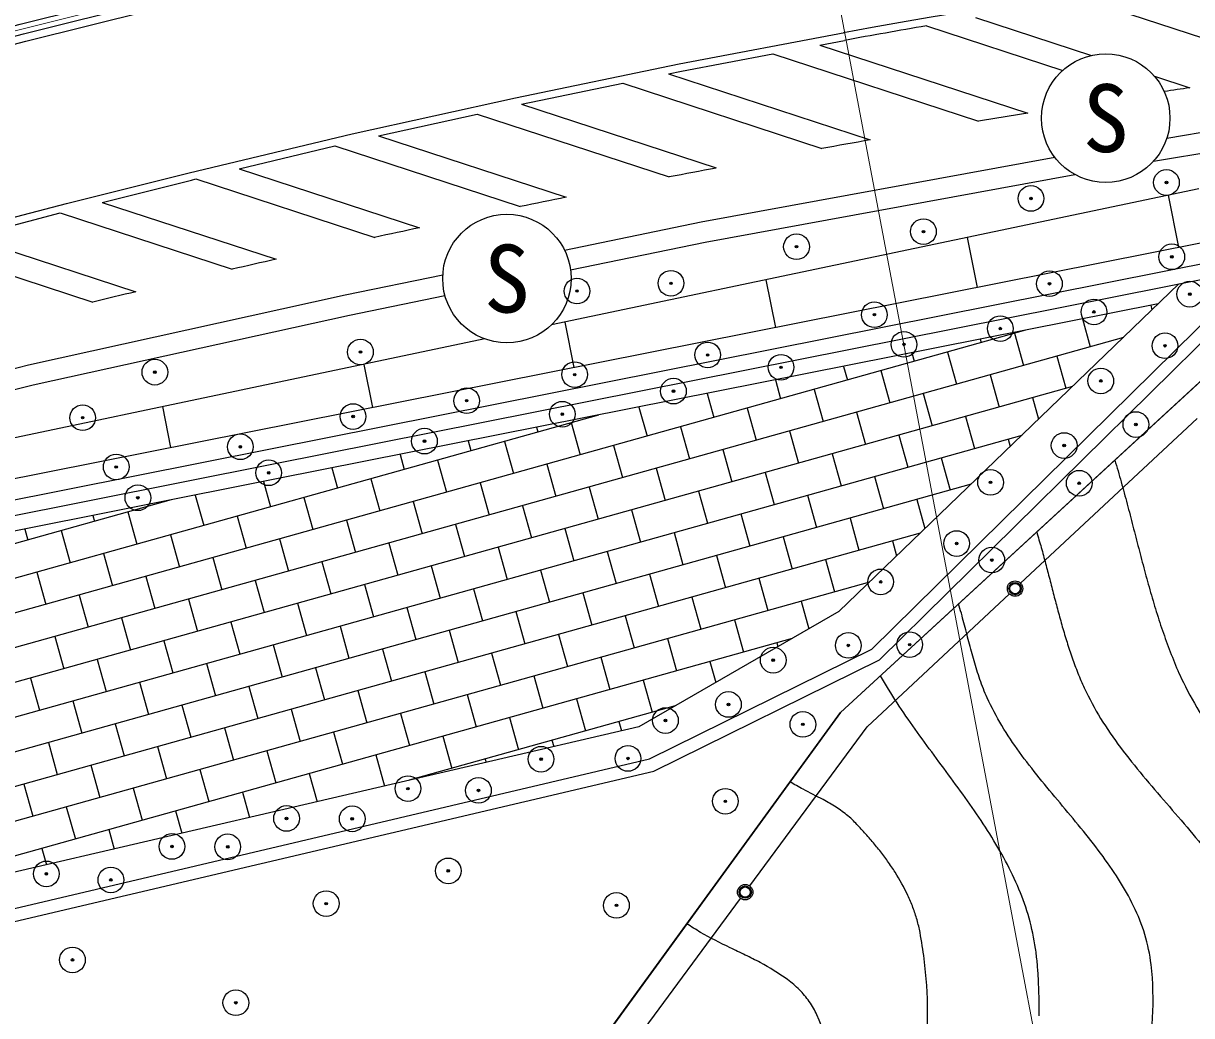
# Model space of a CAD drawing. Units: millimetres, scale not verified. Extents: x -1459003 to 1952903, y -3121393 to 1511092.
# Drawn here: x 148132 to 170867, y 282452 to 301752 of the extents above; entities that cross this region are included whole.
import ezdxf
from ezdxf.enums import TextEntityAlignment as Align

# ---------------------------------------------------------------- set-up
doc = ezdxf.new("R2010")
doc.units = ezdxf.units.MM
doc.header["$LTSCALE"] = 1000
doc.header["$PDMODE"] = 32
doc.header["$PDSIZE"] = 500
doc.linetypes.add('CHAIN', pattern=[18.5, 12, -1.5, 3.5, -1.5])
for name, color, linetype, lineweight in [('M-BGD', 7, 'Continuous', 25), ('M-BMK', 2, 'CHAIN', 13), ('M-BMK-OTRS', 5, 'Continuous', 25), ('M-STR-HTXT', 7, 'Continuous', 13), ('M-STR-STRC', 7, 'Continuous', 25)]:
    doc.layers.add(name, color=color, linetype=linetype, lineweight=lineweight)
doc.styles.add('ＭＳ ゴシック', font='')
doc.styles.get('ＭＳ ゴシック').set_extended_font_data('MS Gothic')

msp = doc.modelspace()

# ---------------------------------------------------------------- linework, layer by layer
at = {"layer": 'M-BGD'}
for p, q in [((170385, 299522), (180317, 301173)), ((170126, 299074), (180383, 300778)), ((161324, 297890), (168205, 299148)), ((161400, 297497), (168596, 298813)), ((171008, 298533), (158408, 295886)), ((170621, 297396), (170420, 298409)), ((158662, 297344), (161324, 297890)), ((171039, 297480), (142571, 291826)), ((152942, 293479), (173472, 297555)), ((158780, 296960), (161400, 297497)), ((166697, 296617), (166505, 297587)), ((164033, 288345), (173777, 297311)), ((153001, 293185), (172171, 296991)), ((164645, 289579), (172171, 296991)), ((164792, 289372), (172617, 297079)), ((154393, 296470), (156294, 296860)), ((162774, 295838), (162590, 296764)), ((170620, 296683), (164004, 290314)), ((148230, 295110), (154393, 296470)), ((170219, 296297), (153059, 292891)), ((154476, 296079), (156336, 296460)), ((170071, 296268), (170096, 296178)), ((148322, 294720), (154476, 296079)), ((158850, 295059), (158675, 295942)), ((168743, 296004), (168894, 295462)), ((167633, 295784), (107028, 278831)), ((169539, 295642), (107279, 278226)), ((157113, 295614), (143237, 292700)), ((166751, 295609), (166769, 295542)), ((167419, 295724), (167594, 295098)), ((165423, 295345), (165469, 295179)), ((166119, 295360), (166294, 294734)), ((143115, 293822), (148230, 295110)), ((154760, 295120), (154927, 294280)), ((168244, 295280), (168419, 294654)), ((164094, 295081), (164169, 294815)), ((164819, 294997), (164994, 294371)), ((166944, 294916), (167119, 294290)), ((168551, 294691), (107531, 277622)), ((143214, 293434), (148322, 294720)), ((162766, 294818), (162869, 294451)), ((161438, 294554), (161569, 294087)), ((163519, 294633), (163694, 294007)), ((165644, 294553), (165819, 293927)), ((167769, 294472), (167887, 294052)), ((151004, 293501), (150845, 294298)), ((160110, 294290), (160269, 293724)), ((162219, 294269), (162394, 293643)), ((159322, 294134), (106776, 279435)), ((158794, 293986), (158969, 293360)), ((164344, 294189), (164519, 293563)), ((166469, 294108), (166644, 293482)), ((167540, 290861), (170975, 294069)), ((158118, 293895), (158143, 293804)), ((160919, 293906), (161094, 293280)), ((163044, 293825), (163219, 293199)), ((165169, 293745), (165344, 293119)), ((167562, 293739), (107783, 277017)), ((156790, 293631), (156843, 293441)), ((157493, 293622), (157669, 292996)), ((159619, 293542), (159794, 292916)), ((167295, 293664), (167335, 293520)), ((142535, 291411), (152942, 293479)), ((155462, 293368), (155543, 293077)), ((161744, 293462), (161919, 292836)), ((163869, 293381), (164044, 292755)), ((165994, 293301), (166170, 292675)), ((142605, 291119), (153001, 293185)), ((154134, 293104), (154243, 292713)), ((156193, 293259), (156368, 292633)), ((158319, 293178), (158494, 292552)), ((160444, 293098), (160619, 292472)), ((153059, 292891), (142675, 290827)), ((152806, 292840), (152943, 292350)), ((154893, 292895), (155068, 292269)), ((162569, 293017), (162744, 292391)), ((164694, 292937), (164869, 292311)), ((166574, 292788), (108035, 276413)), ((157019, 292815), (157194, 292189)), ((159144, 292734), (159319, 292108)), ((161269, 292654), (161444, 292028)), ((151006, 292483), (119487, 283666)), ((150814, 292444), (150818, 292430)), ((151478, 292576), (151643, 291986)), ((153593, 292531), (153768, 291905)), ((155718, 292451), (155894, 291825)), ((163394, 292573), (163569, 291947)), ((165519, 292493), (165678, 291925)), ((149486, 292181), (149518, 292066)), ((150168, 292248), (150343, 291622)), ((152293, 292168), (152468, 291542)), ((157844, 292371), (158019, 291745)), ((159969, 292290), (160144, 291664)), ((162094, 292210), (162269, 291584)), ((154418, 292087), (154593, 291461)), ((156544, 292007), (156719, 291381)), ((158669, 291926), (158844, 291300)), ((164219, 292129), (164394, 291503)), ((165586, 291836), (108287, 275808)), ((148158, 291917), (148218, 291703)), ((148868, 291885), (149043, 291259)), ((150993, 291804), (151168, 291178)), ((153118, 291724), (153293, 291098)), ((160794, 291846), (160969, 291220)), ((162919, 291765), (163094, 291139)), ((155243, 291643), (155419, 291017)), ((157369, 291563), (157544, 290937)), ((159494, 291482), (159669, 290856)), ((165045, 291685), (165126, 291394)), ((149693, 291440), (149868, 290814)), ((151818, 291360), (151993, 290734)), ((153943, 291279), (154118, 290654)), ((161619, 291402), (161794, 290776)), ((163744, 291321), (163920, 290695)), ((148393, 291077), (148568, 290451)), ((156069, 291199), (156244, 290573)), ((158194, 291119), (158369, 290493)), ((160319, 291038), (160494, 290412)), ((164598, 290885), (111360, 275993)), ((150518, 290996), (150693, 290370)), ((152643, 290916), (152818, 290290)), ((154769, 290835), (154944, 290209)), ((162444, 290958), (162619, 290332)), ((164570, 290877), (164574, 290862)), ((149218, 290633), (149393, 290007)), ((156894, 290755), (157069, 290129)), ((159019, 290674), (159194, 290048)), ((161144, 290594), (161319, 289968)), ((164554, 288072), (167321, 290656)), ((151343, 290552), (151518, 289926)), ((153468, 290472), (153644, 289846)), ((155594, 290391), (155769, 289765)), ((163269, 290514), (163420, 289977)), ((150043, 290188), (150218, 289562)), ((152168, 290108), (152343, 289482)), ((157719, 290311), (157894, 289685)), ((159844, 290230), (160019, 289604)), ((164004, 290314), (160109, 288070)), ((161969, 290150), (162144, 289524)), ((154294, 290028), (154469, 289402)), ((156419, 289947), (156594, 289321)), ((163094, 289790), (113417, 275893)), ((148743, 289825), (148918, 289199)), ((150868, 289744), (151043, 289118)), ((152993, 289664), (153169, 289038)), ((158544, 289867), (158719, 289241)), ((160669, 289786), (160844, 289160)), ((162795, 289706), (162816, 289629)), ((155119, 289583), (155294, 288957)), ((157244, 289503), (157419, 288877)), ((160315, 287445), (164645, 289579)), ((149568, 289381), (149743, 288755)), ((151693, 289300), (151868, 288674)), ((153819, 289220), (153994, 288594)), ((159369, 289422), (159544, 288797)), ((160400, 287208), (164792, 289372)), ((161494, 289342), (161609, 288934)), ((148268, 289017), (148443, 288391)), ((155944, 289139), (156119, 288513)), ((158069, 289059), (158244, 288433)), ((160194, 288978), (160369, 288352)), ((150393, 288937), (150568, 288311)), ((152519, 288856), (152694, 288230)), ((154644, 288776), (154819, 288150)), ((149093, 288573), (149268, 287947)), ((156769, 288695), (156944, 288069)), ((158894, 288615), (159069, 287989)), ((151218, 288492), (151394, 287866)), ((153344, 288412), (153519, 287786)), ((155469, 288331), (155644, 287705)), ((160815, 288477), (155638, 287029)), ((164033, 288345), (156544, 278054)), ((160109, 288070), (142060, 283866)), ((149918, 288129), (150093, 287503)), ((157594, 288251), (157769, 287625)), ((159719, 288171), (159770, 287991)), ((162268, 284974), (164554, 288072)), ((152044, 288048), (152219, 287422)), ((154169, 287968), (154344, 287342)), ((156294, 287887), (156469, 287261)), ((148618, 287765), (148793, 287139)), ((150744, 287685), (150919, 287059)), ((152869, 287604), (153044, 286978)), ((158419, 287807), (158453, 287685)), ((141882, 283106), (160315, 287445)), ((154994, 287524), (155163, 286918)), ((157119, 287443), (157137, 287378)), ((141945, 282865), (160400, 287208)), ((149443, 287321), (149619, 286695)), ((151569, 287240), (151744, 286614)), ((153694, 287160), (153847, 286612)), ((148143, 286957), (148318, 286331)), ((155819, 287080), (155821, 287072)), ((150269, 286877), (150444, 286251)), ((152394, 286796), (152531, 286305)), ((148968, 286513), (149144, 285887)), ((151094, 286433), (151215, 285998)), ((149794, 286069), (149899, 285692)), ((148494, 285705), (148583, 285385)), ((159298, 280952), (162089, 284733))]:
    msp.add_line(p, q, dxfattribs=at)
for centre, radius in [((170377, 298657), 25), ((167741, 298347), 25), ((165649, 297701), 25), ((163178, 297408), 25), ((170481, 297212), 25), ((160735, 296696), 25), ((168101, 296688), 25), ((158906, 296546), 25), ((170832, 296485), 25), ((164694, 296086), 25), ((168966, 296139), 25), ((167144, 295815), 25), ((154692, 295360), 25), ((165269, 295508), 25), ((170349, 295482), 25), ((161449, 295302), 25), ((150691, 294968), 25), ((158861, 294920), 25), ((162877, 295062), 25), ((169099, 294797), 25), ((156759, 294413), 25), ((160783, 294599), 25), ((149286, 294082), 25), ((154548, 294104), 25), ((158620, 294150), 25), ((169783, 293949), 25), ((152355, 293516), 25), ((155938, 293627), 25), ((168387, 293540), 25), ((149939, 293124), 25), ((152906, 293011), 25), ((166954, 292824), 25), ((168680, 292807), 25), ((150361, 292525), 25), ((166294, 291634), 25), ((166978, 291313), 25), ((164816, 290888), 25), ((167431, 290758), 150), ((167431, 290758), 120), ((167431, 290758), 100), ((164186, 289653), 25), ((165381, 289668), 25), ((162724, 289366), 25), ((161854, 288504), 25), ((160627, 288192), 25), ((163302, 288117), 25), ((158207, 287439), 25), ((159898, 287455), 25), ((155616, 286867), 25), ((156988, 286833), 25), ((161793, 286621), 25), ((153254, 286287), 25), ((154532, 286280), 25), ((151024, 285742), 25), ((152109, 285735), 25), ((148579, 285209), 25), ((149835, 285091), 25), ((156401, 285267), 25), ((162179, 284854), 150), ((162179, 284854), 120), ((162179, 284854), 100), ((154025, 284630), 25), ((159674, 284597), 25), ((149087, 283535), 25), ((152267, 282703), 25)]:
    msp.add_circle(centre, radius, dxfattribs=at)
for centre, radius, start, end in [((444492, 872503), 605840, 261.18909, 261.18909), ((336281, -251332), 590751, 108.92784, 108.92784), ((327953, 48758), 244231, 77.98744, 77.98744), ((327967, 48816), 243571, 77.98532, 77.98532), ((249103, -1392240), 1683492, 84.67993, 84.67993), ((249103, -1392240), 1683492, 84.73973, 84.73973), ((246950, -1415440), 1705953, 84.68032, 84.68032), ((246950, -1415440), 1705953, 84.73933, 84.73933), ((248310, 3857), 282415, 80.7712, 80.7712)]:
    msp.add_arc(centre, radius, start, end, dxfattribs=at)
for points, knots in [([(169372, 293259), (169414, 293116), (169456, 292975), (169496, 292832), (169537, 292690), (169575, 292546), (169613, 292403), (169651, 292260), (169688, 292116), (169725, 291972), (169763, 291829), (169799, 291685), (169837, 291541), (169874, 291398), (169911, 291254), (169950, 291111), (169989, 290968), (170028, 290825), (170069, 290682), (170110, 290540), (170152, 290399), (170197, 290258), (170241, 290117), (170287, 289976), (170337, 289837), (170386, 289698), (170437, 289560), (170492, 289423), (170547, 289286), (170602, 289148), (170666, 289016), (170773, 288795), (170888, 288577), (171016, 288368), (171146, 288155), (171292, 287952), (171440, 287752), (171591, 287548), (171753, 287352), (171914, 287157), (172077, 286960), (172246, 286769), (172413, 286575), (172579, 286382), (172749, 286191), (172913, 285996), (173074, 285803), (173237, 285610), (173389, 285410), (173539, 285215), (173686, 285017), (173818, 284809), (173948, 284607), (174072, 284400), (174175, 284183), (174278, 283970), (174370, 283750), (174437, 283523), (174504, 283293), (174552, 283057), (174577, 282819), (174612, 282484), (174612, 282146), (174589, 281810), (174566, 281479), (174511, 281149), (174440, 280824), (174368, 280496), (174270, 280173), (174160, 279855), (174145, 279812), (174130, 279769), (174115, 279726)], [0, 0, 0, 0, 1, 1, 1, 2, 2, 2, 3, 3, 3, 4, 4, 4, 5, 5, 5, 6, 6, 6, 7, 7, 7, 8, 8, 8, 9, 9, 9, 10, 10, 10, 11, 11, 11, 12, 12, 12, 13, 13, 13, 14, 14, 14, 15, 15, 15, 16, 16, 16, 17, 17, 17, 18, 18, 18, 19, 19, 19, 20, 20, 20, 21, 21, 21, 22, 22, 22, 23, 23, 23, 24, 24, 24, 24]), ([(167852, 291860), (167882, 291758), (167912, 291657), (167941, 291555), (167970, 291453), (167997, 291350), (168025, 291248), (168052, 291145), (168078, 291043), (168105, 290940), (168132, 290837), (168158, 290734), (168185, 290631), (168212, 290529), (168238, 290426), (168266, 290324), (168294, 290221), (168322, 290119), (168351, 290017), (168381, 289916), (168411, 289814), (168443, 289713), (168474, 289613), (168507, 289512), (168542, 289413), (168578, 289313), (168614, 289214), (168653, 289116), (168692, 289018), (168731, 288920), (168777, 288825), (168874, 288622), (168980, 288423), (169097, 288231), (169216, 288035), (169349, 287849), (169485, 287665), (169624, 287478), (169772, 287298), (169920, 287118), (170069, 286937), (170224, 286761), (170377, 286583), (170529, 286406), (170685, 286231), (170835, 286051), (170983, 285874), (171131, 285697), (171270, 285512), (171406, 285333), (171540, 285151), (171660, 284960), (171777, 284774), (171888, 284584), (171981, 284384), (172072, 284188), (172153, 283986), (172211, 283778), (172269, 283567), (172310, 283350), (172327, 283132), (172354, 282785), (172344, 282434), (172305, 282089), (172267, 281748), (172192, 281410), (172100, 281079), (172006, 280744), (171882, 280417), (171747, 280096), (171609, 279766), (171448, 279447), (171282, 279131), (171113, 278807), (170927, 278493), (170741, 278178), (170553, 277859), (170354, 277546), (170160, 277230), (170031, 277021), (169900, 276813), (169771, 276604)], [0, 0, 0, 0, 1, 1, 1, 2, 2, 2, 3, 3, 3, 4, 4, 4, 5, 5, 5, 6, 6, 6, 7, 7, 7, 8, 8, 8, 9, 9, 9, 10, 10, 10, 11, 11, 11, 12, 12, 12, 13, 13, 13, 14, 14, 14, 15, 15, 15, 16, 16, 16, 17, 17, 17, 18, 18, 18, 19, 19, 19, 20, 20, 20, 21, 21, 21, 22, 22, 22, 23, 23, 23, 24, 24, 24, 25, 25, 25, 26, 26, 26, 27, 27, 27, 27]), ([(167790, 276128), (167842, 276235), (167894, 276342), (167946, 276448), (168106, 276777), (168273, 277102), (168434, 277430), (168594, 277756), (168758, 278081), (168911, 278411), (169062, 278737), (169212, 279063), (169346, 279396), (169478, 279722), (169605, 280052), (169711, 280388), (169815, 280717), (169908, 281051), (169975, 281390), (170041, 281726), (170090, 282066), (170107, 282408), (170125, 282753), (170119, 283100), (170079, 283444), (170056, 283642), (170014, 283838), (169957, 284029), (169900, 284218), (169824, 284402), (169739, 284580), (169654, 284761), (169552, 284935), (169446, 285105), (169338, 285278), (169219, 285444), (169097, 285609), (168973, 285777), (168842, 285939), (168711, 286101), (168578, 286265), (168440, 286425), (168306, 286588), (168171, 286751), (168034, 286912), (167902, 287077), (167771, 287241), (167641, 287406), (167518, 287576), (167398, 287745), (167280, 287915), (167174, 288093), (167070, 288268), (166975, 288449), (166888, 288634), (166861, 288691), (166837, 288750), (166814, 288809), (166791, 288868), (166769, 288928), (166748, 288988), (166727, 289048), (166707, 289108), (166688, 289169), (166669, 289230), (166650, 289291), (166633, 289352), (166615, 289413), (166598, 289475), (166582, 289536), (166565, 289598), (166549, 289660), (166533, 289721), (166516, 289783), (166501, 289845), (166485, 289907), (166468, 289969), (166452, 290031), (166436, 290092), (166420, 290154), (166403, 290216), (166386, 290277), (166368, 290338), (166350, 290399), (166332, 290461)], [0, 0, 0, 0, 1, 1, 1, 2, 2, 2, 3, 3, 3, 4, 4, 4, 5, 5, 5, 6, 6, 6, 7, 7, 7, 8, 8, 8, 9, 9, 9, 10, 10, 10, 11, 11, 11, 12, 12, 12, 13, 13, 13, 14, 14, 14, 15, 15, 15, 16, 16, 16, 17, 17, 17, 18, 18, 18, 19, 19, 19, 20, 20, 20, 21, 21, 21, 22, 22, 22, 23, 23, 23, 24, 24, 24, 25, 25, 25, 26, 26, 26, 27, 27, 27, 28, 28, 28, 28]), ([(167902, 282451), (167901, 282605), (167901, 282834), (167890, 283080), (167888, 283125), (167886, 283170), (167883, 283216), (167881, 283261), (167877, 283306), (167874, 283351), (167870, 283396), (167866, 283442), (167862, 283487), (167857, 283532), (167853, 283577), (167847, 283622), (167842, 283667), (167838, 283712), (167830, 283757), (167797, 283955), (167760, 284153), (167706, 284347), (167652, 284539), (167583, 284728), (167507, 284912), (167430, 285098), (167340, 285279), (167246, 285457), (167151, 285637), (167046, 285812), (166938, 285985), (166829, 286161), (166712, 286332), (166595, 286502), (166476, 286674), (166352, 286842), (166229, 287011), (166106, 287180), (165979, 287348), (165855, 287517), (165732, 287686), (165607, 287853), (165486, 288024), (165366, 288194), (165247, 288364), (165134, 288538), (165022, 288710), (164919, 288887), (164812, 289062)], [0, 0, 0, 0, 1, 1, 1, 2, 2, 2, 3, 3, 3, 4, 4, 4, 5, 5, 5, 6, 6, 6, 7, 7, 7, 8, 8, 8, 9, 9, 9, 10, 10, 10, 11, 11, 11, 12, 12, 12, 13, 13, 13, 14, 14, 14, 15, 15, 15, 16, 16, 16, 16]), ([(164241, 275276), (164285, 275442), (164330, 275607), (164375, 275772), (164470, 276118), (164570, 276462), (164667, 276808), (164765, 277154), (164865, 277499), (164959, 277846), (165052, 278191), (165146, 278537), (165230, 278884), (165313, 279229), (165393, 279575), (165460, 279923), (165527, 280268), (165587, 280614), (165631, 280962), (165674, 281306), (165707, 281653), (165721, 281999), (165734, 282344), (165734, 282691), (165711, 283035), (165688, 283382), (165644, 283727), (165582, 284069), (165567, 284151), (165547, 284233), (165524, 284314), (165501, 284396), (165474, 284476), (165444, 284555), (165414, 284634), (165382, 284713), (165345, 284789), (165270, 284943), (165186, 285093), (165097, 285240), (165052, 285313), (165002, 285384), (164952, 285455), (164902, 285525), (164850, 285594), (164797, 285662), (164743, 285730), (164688, 285797), (164632, 285863), (164576, 285928), (164519, 285992), (164461, 286055), (164403, 286118), (164346, 286180), (164285, 286240), (164251, 286273), (164216, 286307), (164179, 286337), (164105, 286398), (164027, 286454), (163947, 286507), (163907, 286534), (163865, 286558), (163823, 286582), (163781, 286607), (163739, 286630), (163696, 286653), (163567, 286722), (163436, 286787), (163306, 286855), (163263, 286878), (163221, 286901), (163178, 286925), (163136, 286949), (163095, 286974), (163053, 286999)], [0, 0, 0, 0, 1, 1, 1, 2, 2, 2, 3, 3, 3, 4, 4, 4, 5, 5, 5, 6, 6, 6, 7, 7, 7, 8, 8, 8, 9, 9, 9, 10, 10, 10, 11, 11, 11, 12, 12, 12, 13, 13, 13, 14, 14, 14, 15, 15, 15, 16, 16, 16, 17, 17, 17, 18, 18, 18, 19, 19, 19, 20, 20, 20, 21, 21, 21, 22, 22, 22, 23, 23, 23, 24, 24, 24, 25, 25, 25, 25]), ([(162689, 274904), (162748, 275126), (162812, 275346), (162876, 275567), (162961, 275862), (163053, 276156), (163141, 276450), (163230, 276745), (163322, 277039), (163406, 277336), (163490, 277629), (163573, 277923), (163645, 278220), (163716, 278511), (163783, 278803), (163834, 279098), (163883, 279386), (163925, 279675), (163946, 279967), (163966, 280250), (163975, 280536), (163957, 280820), (163940, 281100), (163905, 281381), (163842, 281654), (163778, 281931), (163690, 282204), (163575, 282465), (163534, 282557), (163484, 282645), (163426, 282727), (163369, 282809), (163304, 282884), (163234, 282954), (163163, 283026), (163086, 283092), (163005, 283152), (162836, 283276), (162654, 283381), (162471, 283483), (162376, 283536), (162278, 283582), (162181, 283630), (162082, 283679), (161983, 283724), (161885, 283773), (161692, 283869), (161497, 283963), (161310, 284071), (161219, 284123), (161133, 284183), (161045, 284239)], [0, 0, 0, 0, 1, 1, 1, 2, 2, 2, 3, 3, 3, 4, 4, 4, 5, 5, 5, 6, 6, 6, 7, 7, 7, 8, 8, 8, 9, 9, 9, 10, 10, 10, 11, 11, 11, 12, 12, 12, 13, 13, 13, 14, 14, 14, 15, 15, 15, 16, 16, 16, 17, 17, 17, 17])]:
    msp.add_open_spline(points, degree=3, knots=knots, dxfattribs=at)
for p in [(170377, 298657), (167741, 298347), (165649, 297701), (163178, 297408), (170481, 297212), (160735, 296696), (168101, 296688), (158906, 296546), (170832, 296485), (164694, 296086), (168966, 296139), (167144, 295815), (154692, 295360), (165269, 295508), (170349, 295482), (161449, 295302), (150691, 294968), (158861, 294920), (162877, 295062), (169099, 294797), (156759, 294413), (160783, 294599), (149286, 294082), (154548, 294104), (158620, 294150), (169783, 293949), (152355, 293516), (155938, 293627), (168387, 293540), (149939, 293124), (152906, 293011), (166954, 292824), (168680, 292807), (150361, 292525), (166294, 291634), (166978, 291313), (164816, 290888), (164186, 289653), (165381, 289668), (162724, 289366), (161854, 288504), (160627, 288192), (163302, 288117), (158207, 287439), (159898, 287455), (155616, 286867), (156988, 286833), (161793, 286621), (153254, 286287), (154532, 286280), (151024, 285742), (152109, 285735), (148579, 285209), (149835, 285091), (156401, 285267), (154025, 284630), (159674, 284597), (149087, 283535), (152267, 282703)]:
    msp.add_point(p, dxfattribs=at)
at = {"layer": 'M-BMK'}
msp.add_lwpolyline([(95445, 283413), (99680, 285121), (103923, 286810), (108176, 288472), (112441, 290104), (117127, 291850), (121830, 293545), (126555, 295183), (131301, 296755), (136070, 298256), (138464, 298977), (140864, 299677), (143270, 300355), (145683, 301010), (148102, 301642), (150527, 302250), (153746, 303014), (156976, 303731), (160216, 304398), (163467, 305014)], dxfattribs=at)
at = {"layer": 'M-BMK-OTRS'}
msp.add_lwpolyline([(110387, 270556), (114108, 271476), (116274, 271103), (125737, 272822), (128806, 273686), (134362, 273123), (145159, 275005), (153522, 275540), (156544, 278054), (164033, 288345), (173777, 297311), (184525, 299538), (185287, 297882), (191389, 297523), (191874, 297593), (209163, 298919), (209158, 298581), (210058, 298568), (210077, 298740), (214557, 298583), (218362, 298275), (221241, 297934), (225304, 297293), (229455, 296441)], dxfattribs=at)
at = {"layer": 'M-STR-HTXT'}
msp.add_line((163467, 305014), (177433, 231326), dxfattribs=at)
at = {"layer": 'M-STR-STRC'}
for p, q in [((168811, 302214), (173058, 300825)), ((165707, 301704), (168358, 300836)), ((166659, 301866), (168916, 301127)), ((163631, 301331), (164114, 301422)), ((163631, 301331), (167680, 300006)), ((162715, 301157), (166718, 299847)), ((157826, 300179), (159799, 300586)), ((159799, 300586), (163673, 299318)), ((160687, 300768), (164610, 299485)), ((170142, 300726), (170832, 300500)), ((157826, 300179), (161617, 298939)), ((155045, 299563), (156961, 299988)), ((156961, 299988), (160703, 298764)), ((155045, 299563), (158695, 298369)), ((152330, 298926), (154194, 299368)), ((154194, 299368), (157803, 298187)), ((152330, 298926), (155841, 297777)), ((151491, 298726), (154969, 297589)), ((147063, 297598), (148851, 298065)), ((148851, 298065), (152197, 296970)), ((149668, 298271), (153051, 297164)), ((146265, 297385), (149484, 296332)), ((147063, 297598), (150320, 296532))]:
    msp.add_line(p, q, dxfattribs=at)
for points in [[(103696, 286825), (103892, 286903), (108145, 288566), (112410, 290198), (117096, 291944), (121800, 293639), (126524, 295276), (131270, 296849), (136039, 298350), (138433, 299071), (140833, 299771), (143239, 300449), (145652, 301104), (148071, 301736), (150496, 302344), (153715, 303108), (156945, 303825), (160185, 304492), (163436, 305108)], [(103773, 286641), (103954, 286713), (108207, 288376), (112472, 290008), (117157, 291753), (121861, 293449), (126585, 295086), (131331, 296659), (136101, 298159), (138495, 298880), (140895, 299580), (143301, 300259), (145713, 300914), (148132, 301546), (150557, 302153), (153776, 302917), (157006, 303634), (160247, 304302), (163497, 304918)], [(103831, 286503), (104000, 286570), (108253, 288233), (112518, 289865), (117203, 291611), (121907, 293306), (126631, 294943), (131378, 296516), (136147, 298017), (138541, 298738), (140941, 299438), (143347, 300116), (145760, 300771), (148178, 301403), (150603, 302011), (153822, 302775), (157052, 303492), (160293, 304159), (163543, 304775)], [(105081, 283502), (105207, 283552), (109439, 285207), (113677, 286829), (118331, 288562), (122997, 290244), (127678, 291866), (132376, 293423), (137100, 294909), (139459, 295620), (141829, 296311), (144204, 296981), (146584, 297627), (148969, 298250), (151356, 298848), (154529, 299601), (157708, 300307), (160895, 300964), (164118, 301575)], [(160687, 300768), (160941, 300821), (162715, 301157)], [(149668, 298271), (151402, 298705), (151491, 298726)]]:
    msp.add_lwpolyline(points, dxfattribs=at)
for centre in [(169196, 299909), (157542, 296788)]:
    msp.add_circle(centre, 1250, dxfattribs=at)
for centre, radius, start, end in [((447798, 891676), 619416, 260.19854, 260.19854), ((446458, 884104), 611726, 260.39352, 260.39352), ((442504, 859024), 586335, 261.56778, 261.56778), ((437337, 831795), 558628, 259.99993, 259.99993), ((199106, 108211), 196503, 89.70913, 100.26455), ((199105, 108150), 196414, 99.79025, 100.26197), ((207768, 54590), 248669, 98.54199, 98.65793), ((207768, 54590), 248669, 99.27725, 99.50176), ((207768, 54590), 248669, 99.99474, 100.21401), ((207768, 54590), 248669, 100.69579, 100.9102), ((207768, 54590), 248669, 101.38158, 101.59147), ((207768, 54590), 248669, 102.05315, 102.25883), ((207768, 54590), 248669, 102.71145, 102.91319), ((207768, 54590), 248669, 103.35731, 103.55534)]:
    msp.add_arc(centre, radius, start, end, dxfattribs=at)

# ---------------------------------------------------------------- texts
at = {"layer": 'M-STR-STRC', "style": 'ＭＳ ゴシック'}
for p in [(169196, 299909), (157542, 296788)]:
    msp.add_text('S', height=1320, dxfattribs=at).set_placement(p, align=Align.MIDDLE_CENTER)

doc.saveas('drawing.dxf')
